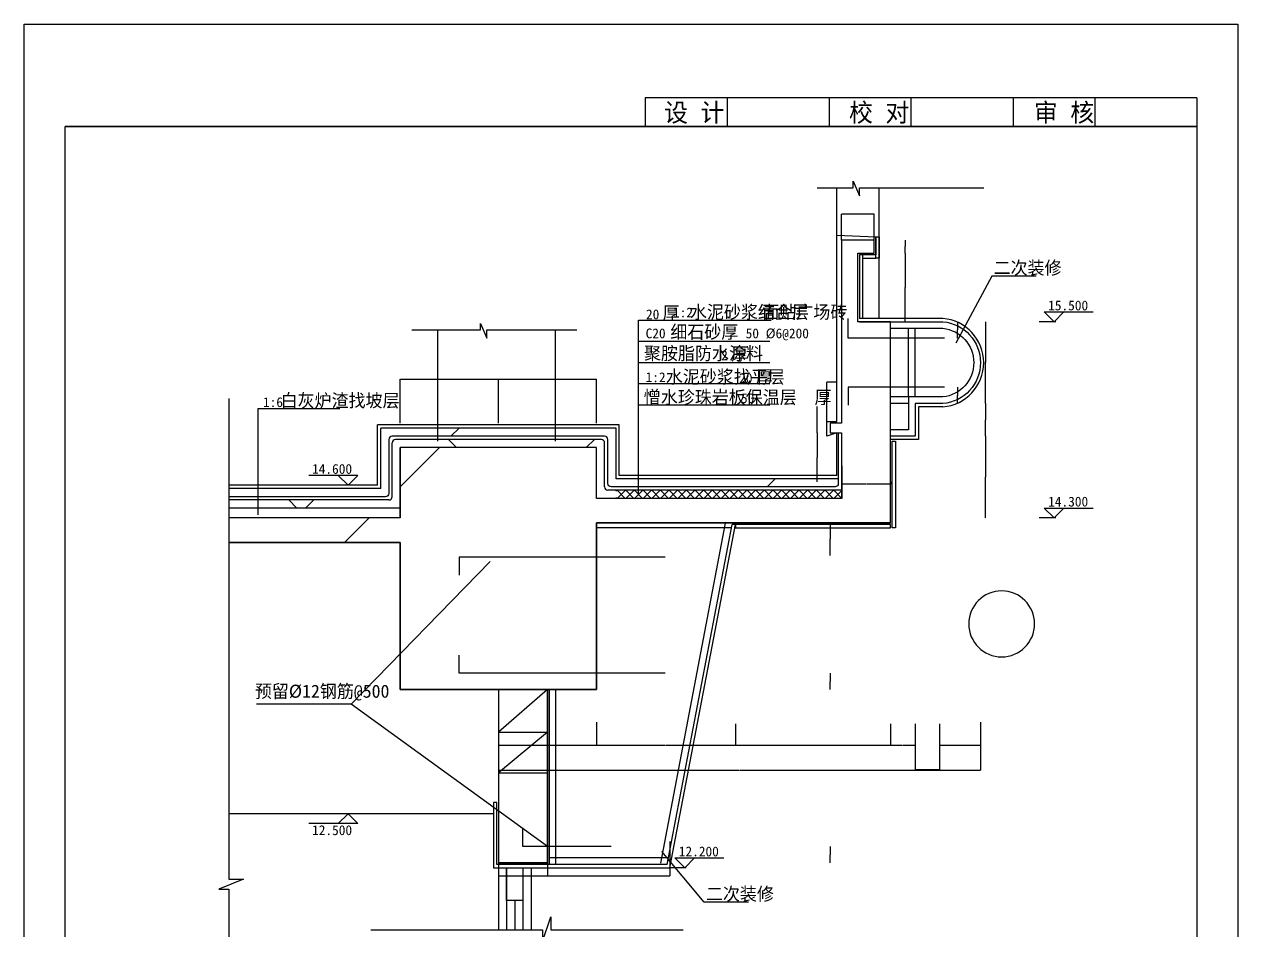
# Model space of a CAD drawing. Header units: metres. Extents: x 0 to 25594, y 0 to 38169.
# Drawn here: x 10429 to 17854, y 32465 to 38010 of the extents above; entities that cross this region are included whole.
import ezdxf

# ---------------------------------------------------------------- set-up
doc = ezdxf.new("R2010")
doc.units = ezdxf.units.M
for name, color, linetype in [('DIM', 126, 'Continuous'), ('DOOR', 4, 'Continuous'), ('HZ', 6, 'Continuous'), ('L', 65, 'Continuous'), ('PUB_TEXT', 7, 'Continuous'), ('TK', 143, 'Continuous'), ('WALL', 7, 'Continuous')]:
    doc.layers.add(name, color=color, linetype=linetype)
doc.dimstyles.get("Standard").update_dxf_attribs({"dimtxt": 2.5, "dimasz": 2.5, "dimexe": 1.25, "dimexo": 0.625, "dimtad": 1, "dimcen": 2.5, "dimazin": 3, "dimtfac": 1, "dimtmove": 0, "dimatfit": 3})
pattern_1 = [(45, (0, 0), (-1122.53, 1122.53), [])]

# ---------------------------------------------------------------- blocks, each defined once
blk = doc.blocks.new('B')
at = {"layer": 'DIM'}
for p, q in [((0, 0), (-200, 200)), ((-200, 200), (800, 200)), ((0, 0), (200, 200))]:
    blk.add_line(p, q, dxfattribs=at)
blk = doc.blocks.new('_INDEX1')
blk.add_lwpolyline([(-0.5, 0, 1), (0.5, 0, 1)], format="xyb", close=True)
blk = doc.blocks.new('*D1')
for p, q in [((15820, 36690), (15820, 36650)), ((15819.75, 36650), (15819.5, 36650)), ((15820, 36610), (15820, 36650)), ((15820, 36650), (15820, 36650)), ((15820.25, 36650), (15820.5, 36650))]:
    blk.add_line(p, q)
at = {"layer": 'Defpoints'}
for p in [(15820, 36690), (15820, 36650), (15820, 36610)]:
    blk.add_point(p, dxfattribs=at)
at = {"layer": 'DIM', "insert": (15820, 36651.125), "char_height": 1, "attachment_point": 5}
blk.add_mtext('0', dxfattribs=at)
blk = doc.blocks.new('*D2')
for p, q in [((15820, 36610), (15820, 36400)), ((15819.75, 36400), (15819.5, 36400)), ((15820, 36190), (15820, 36400)), ((15820, 36400), (15820, 36400)), ((15820.25, 36400), (15820.5, 36400))]:
    blk.add_line(p, q)
at = {"layer": 'Defpoints'}
for p in [(15820, 36610), (15820, 36400), (15820, 36190)]:
    blk.add_point(p, dxfattribs=at)
at = {"layer": 'DIM', "insert": (15820, 36401.125), "char_height": 1, "attachment_point": 5}
blk.add_mtext('0', dxfattribs=at)
blk = doc.blocks.new('*D3')
for p, q in [((16310, 36190), (16310, 35940)), ((16309.75, 35940), (16309.5, 35940)), ((16310, 35690), (16310, 35940)), ((16310, 35940), (16310, 35940)), ((16310.25, 35940), (16310.5, 35940))]:
    blk.add_line(p, q)
at = {"layer": 'Defpoints'}
for p in [(16310, 36190), (16310, 35940), (16310, 35690)]:
    blk.add_point(p, dxfattribs=at)
at = {"layer": 'DIM', "insert": (16310, 35941.125), "char_height": 1, "attachment_point": 5}
blk.add_mtext('0', dxfattribs=at)
blk = doc.blocks.new('*D4')
for p, q in [((16310, 35690), (16310, 35590)), ((16309.75, 35590), (16309.5, 35590)), ((16310, 35490), (16310, 35590)), ((16310, 35590), (16310, 35590)), ((16310.25, 35590), (16310.5, 35590))]:
    blk.add_line(p, q)
at = {"layer": 'Defpoints'}
for p in [(16310, 35690), (16310, 35590), (16310, 35490)]:
    blk.add_point(p, dxfattribs=at)
at = {"layer": 'DIM', "insert": (16310, 35591.125), "char_height": 1, "attachment_point": 5}
blk.add_mtext('0', dxfattribs=at)
blk = doc.blocks.new('*D5')
for p, q in [((16310, 35490), (16310, 35240)), ((16309.75, 35240), (16309.5, 35240)), ((16310, 34990), (16310, 35240)), ((16310, 35240), (16310, 35240)), ((16310.25, 35240), (16310.5, 35240))]:
    blk.add_line(p, q)
at = {"layer": 'Defpoints'}
for p in [(16310, 35490), (16310, 35240), (16310, 34990)]:
    blk.add_point(p, dxfattribs=at)
at = {"layer": 'DIM', "insert": (16310, 35241.125), "char_height": 1, "attachment_point": 5}
blk.add_mtext('0', dxfattribs=at)
blk = doc.blocks.new('*D6')
for p, q in [((16030, 33730), (16030, 33597.5)), ((16280, 33730), (16280, 33597.5)), ((16153.5, 33597.5), (16029.75, 33597.5)), ((16280.25, 33597.5), (16156.5, 33597.5))]:
    blk.add_line(p, q)
at = {"layer": 'Defpoints'}
for p in [(16030, 33730), (16280, 33730), (16280, 33597.5)]:
    blk.add_point(p, dxfattribs=at)
at = {"layer": 'DIM', "insert": (16155, 33597.5), "char_height": 1, "attachment_point": 5}
blk.add_mtext('250', dxfattribs=at)
blk = doc.blocks.new('*D7')
for p, q in [((15880, 33730), (15880, 33450)), ((16030, 33730), (16030, 33450)), ((15953.5, 33450), (15879.75, 33450)), ((16030.25, 33450), (15956.5, 33450))]:
    blk.add_line(p, q)
at = {"layer": 'Defpoints'}
for p in [(15880, 33730), (16030, 33730), (16030, 33450)]:
    blk.add_point(p, dxfattribs=at)
at = {"layer": 'DIM', "insert": (15955, 33450), "char_height": 1, "attachment_point": 5}
blk.add_mtext('150', dxfattribs=at)
blk = doc.blocks.new('*D8')
for p, q in [((15730, 33730), (15730, 33597.5)), ((15880, 33730), (15880, 33597.5)), ((15803.5, 33597.5), (15729.75, 33597.5)), ((15880.25, 33597.5), (15806.5, 33597.5))]:
    blk.add_line(p, q)
at = {"layer": 'Defpoints'}
for p in [(15730, 33730), (15880, 33730), (15880, 33597.5)]:
    blk.add_point(p, dxfattribs=at)
at = {"layer": 'DIM', "insert": (15805, 33597.5), "char_height": 1, "attachment_point": 5}
blk.add_mtext('150', dxfattribs=at)
blk = doc.blocks.new('*D9')
for p, q in [((14780, 33730), (14780, 33597.5)), ((15730, 33730), (15730, 33597.5)), ((15253.5, 33597.5), (14779.75, 33597.5)), ((15730.25, 33597.5), (15256.5, 33597.5))]:
    blk.add_line(p, q)
at = {"layer": 'Defpoints'}
for p in [(14780, 33730), (15730, 33730), (15730, 33597.5)]:
    blk.add_point(p, dxfattribs=at)
at = {"layer": 'DIM', "insert": (15255, 33597.5), "char_height": 1, "attachment_point": 5}
blk.add_mtext('950', dxfattribs=at)
blk = doc.blocks.new('*D10')
for p, q in [((13930, 33730), (13930, 33597.5)), ((14780, 33730), (14780, 33597.5)), ((14353.5, 33597.5), (13929.75, 33597.5)), ((14780.25, 33597.5), (14356.5, 33597.5))]:
    blk.add_line(p, q)
at = {"layer": 'Defpoints'}
for p in [(13930, 33730), (14780, 33730), (14780, 33597.5)]:
    blk.add_point(p, dxfattribs=at)
at = {"layer": 'DIM', "insert": (14355, 33597.5), "char_height": 1, "attachment_point": 5}
blk.add_mtext('850', dxfattribs=at)
blk = doc.blocks.new('*D11')
for p, q in [((13330, 33740), (13330, 33597.5)), ((13930, 33740), (13930, 33597.5)), ((13628.5, 33597.5), (13329.75, 33597.5)), ((13930.25, 33597.5), (13631.5, 33597.5))]:
    blk.add_line(p, q)
at = {"layer": 'Defpoints'}
for p in [(13330, 33740), (13930, 33740), (13930, 33597.5)]:
    blk.add_point(p, dxfattribs=at)
at = {"layer": 'DIM', "insert": (13630, 33597.5), "char_height": 1, "attachment_point": 5}
blk.add_mtext('600', dxfattribs=at)
blk = doc.blocks.new('*D12')
for p, q in [((13330, 33740), (13330, 33447.5)), ((16280, 33740), (16280, 33447.5)), ((13330.25, 33447.5), (14803, 33447.5)), ((14807, 33447.5), (16279.75, 33447.5))]:
    blk.add_line(p, q)
at = {"layer": 'Defpoints'}
for p in [(13330, 33740), (16280, 33740), (13330, 33447.5)]:
    blk.add_point(p, dxfattribs=at)
at = {"layer": 'DIM', "insert": (14805, 33447.5), "char_height": 1, "attachment_point": 5}
blk.add_mtext('2950', dxfattribs=at)
blk = doc.blocks.new('*D13')
for p, q in [((13330, 33010), (13330, 32800)), ((13630, 33010), (13630, 32800)), ((13330.25, 32800), (13478.5, 32800)), ((13481.5, 32800), (13629.75, 32800))]:
    blk.add_line(p, q)
at = {"layer": 'Defpoints'}
for p in [(13330, 33010), (13630, 33010), (13330, 32800)]:
    blk.add_point(p, dxfattribs=at)
at = {"layer": 'L', "insert": (13480, 32800), "char_height": 1, "attachment_point": 5}
blk.add_mtext('300', dxfattribs=at)
blk = doc.blocks.new('*D14')
for p, q in [((13630, 33010), (13630, 32800)), ((14380, 33010), (14380, 32800)), ((13630.25, 32800), (14003.5, 32800)), ((14006.5, 32800), (14379.75, 32800))]:
    blk.add_line(p, q)
at = {"layer": 'Defpoints'}
for p in [(13630, 33010), (14380, 33010), (13630, 32800)]:
    blk.add_point(p, dxfattribs=at)
at = {"layer": 'L', "insert": (14005, 32800), "char_height": 1, "attachment_point": 5}
blk.add_mtext('750', dxfattribs=at)
blk = doc.blocks.new('*D18')
for p, q in [((12730, 35570), (12730, 35840)), ((12730.25, 35840), (13028.5, 35840)), ((13031.5, 35840), (13329.75, 35840)), ((13330, 35570), (13330, 35840))]:
    blk.add_line(p, q)
at = {"layer": 'Defpoints'}
for p in [(12730, 35840), (12730, 35570), (13330, 35570)]:
    blk.add_point(p, dxfattribs=at)
at = {"layer": 'L', "insert": (13030, 35840), "char_height": 1, "attachment_point": 5}
blk.add_mtext('600', dxfattribs=at)
blk = doc.blocks.new('*D19')
for p, q in [((13330, 35570), (13330, 35840)), ((13330.25, 35840), (13628.5, 35840)), ((13631.5, 35840), (13929.75, 35840)), ((13930, 35570), (13930, 35840))]:
    blk.add_line(p, q)
at = {"layer": 'Defpoints'}
for p in [(13330, 35840), (13330, 35570), (13930, 35570)]:
    blk.add_point(p, dxfattribs=at)
at = {"layer": 'L', "insert": (13630, 35840), "char_height": 1, "attachment_point": 5}
blk.add_mtext('600', dxfattribs=at)
blk = doc.blocks.new('*D54')
for p, q in [((15578.5, 35197.5), (15429.75, 35197.5)), ((15430, 35210), (15430, 35197.5)), ((15730.25, 35197.5), (15581.5, 35197.5)), ((15730, 35210), (15730, 35197.5))]:
    blk.add_line(p, q)
at = {"layer": 'Defpoints'}
for p in [(15430, 35210), (15730, 35210), (15730, 35197.5)]:
    blk.add_point(p, dxfattribs=at)
at = {"layer": 'DIM', "insert": (15580, 35197.5), "char_height": 1, "attachment_point": 5}
blk.add_mtext('300', dxfattribs=at)
blk = doc.blocks.new('*D55')
for p, q in [((15528.5, 36847.5), (15429.75, 36847.5)), ((15430, 36690), (15430, 36847.5)), ((15630.25, 36847.5), (15531.5, 36847.5)), ((15630, 36690), (15630, 36847.5))]:
    blk.add_line(p, q)
at = {"layer": 'Defpoints'}
for p in [(15630, 36847.5), (15430, 36690), (15630, 36690)]:
    blk.add_point(p, dxfattribs=at)
at = {"layer": 'DIM', "insert": (15530, 36847.5), "char_height": 1, "attachment_point": 5}
blk.add_mtext('200', dxfattribs=at)
blk = doc.blocks.new('*D59')
for p, q in [((15280, 35510), (15280, 35360)), ((15279.75, 35360), (15279.5, 35360)), ((15280, 35210), (15280, 35360)), ((15280, 35360), (15280, 35360)), ((15280.25, 35360), (15280.5, 35360))]:
    blk.add_line(p, q)
at = {"layer": 'Defpoints'}
for p in [(15280, 35510), (15280, 35360), (15280, 35210)]:
    blk.add_point(p, dxfattribs=at)
at = {"layer": 'DIM', "insert": (15280, 35361.125), "char_height": 1, "attachment_point": 5}
blk.add_mtext('0', dxfattribs=at)
blk = doc.blocks.new('*D60')
for p, q in [((15279.75, 35670), (15279.5, 35670)), ((15280, 35510), (15280, 35670)), ((15280, 35570), (15280, 35670)), ((15280, 35670), (15280, 35670)), ((15280.25, 35670), (15280.5, 35670))]:
    blk.add_line(p, q)
at = {"layer": 'Defpoints'}
for p in [(15280, 35670), (15280, 35570), (15280, 35510)]:
    blk.add_point(p, dxfattribs=at)
at = {"layer": 'DIM', "insert": (15280, 35671.125), "char_height": 1, "attachment_point": 5}
blk.add_mtext('0', dxfattribs=at)
blk = doc.blocks.new('*D116')
for p, q in [((15369, 35820), (15339.75, 35820)), ((15340, 35580), (15340, 35820)), ((15400.25, 35820), (15371, 35820)), ((15400, 35580), (15400, 35820))]:
    blk.add_line(p, q)
at = {"layer": 'Defpoints'}
for p in [(15400, 35820), (15340, 35580), (15400, 35580)]:
    blk.add_point(p, dxfattribs=at)
at = {"layer": 'DIM', "insert": (15370, 35820), "char_height": 1, "attachment_point": 5}
blk.add_mtext('60', dxfattribs=at)
blk = doc.blocks.new('*D118')
for p, q in [((15360, 34960), (15360, 34860)), ((15359.75, 34860), (15359.5, 34860)), ((15360, 34760), (15360, 34860)), ((15360, 34860), (15360, 34860)), ((15360.25, 34860), (15360.5, 34860))]:
    blk.add_line(p, q)
at = {"layer": 'Defpoints'}
for p in [(15360, 34960), (15360, 34860), (15360, 34760)]:
    blk.add_point(p, dxfattribs=at)
at = {"layer": 'DIM', "insert": (15360, 34861.125), "char_height": 1, "attachment_point": 5}
blk.add_mtext('0', dxfattribs=at)
blk = doc.blocks.new('*D119')
for p, q in [((15360, 34040), (15360, 33990)), ((15359.75, 33990), (15359.5, 33990)), ((15360, 33940), (15360, 33990)), ((15360, 33990), (15360, 33990)), ((15360.25, 33990), (15360.5, 33990))]:
    blk.add_line(p, q)
at = {"layer": 'Defpoints'}
for p in [(15360, 34040), (15360, 33990), (15360, 33940)]:
    blk.add_point(p, dxfattribs=at)
at = {"layer": 'DIM', "insert": (15360, 33991.125), "char_height": 1, "attachment_point": 5}
blk.add_mtext('0', dxfattribs=at)
blk = doc.blocks.new('*D120')
for p, q in [((15360, 32980), (15360, 32930)), ((15359.75, 32930), (15359.5, 32930)), ((15360, 32880), (15360, 32930)), ((15360, 32930), (15360, 32930)), ((15360.25, 32930), (15360.5, 32930))]:
    blk.add_line(p, q)
at = {"layer": 'Defpoints'}
for p in [(15360, 32980), (15360, 32930), (15360, 32880)]:
    blk.add_point(p, dxfattribs=at)
at = {"layer": 'DIM', "insert": (15360, 32931.125), "char_height": 1, "attachment_point": 5}
blk.add_mtext('0', dxfattribs=at)
blk = doc.blocks.new('*D122')
for p, q in [((16140, 35790), (16140, 35740)), ((16139.75, 35740), (16139.5, 35740)), ((16140, 35690), (16140, 35740)), ((16140, 35740), (16140, 35740)), ((16140.25, 35740), (16140.5, 35740))]:
    blk.add_line(p, q)
at = {"layer": 'Defpoints'}
for p in [(16140, 35790), (16140, 35740), (16140, 35690)]:
    blk.add_point(p, dxfattribs=at)
at = {"layer": 'DIM', "insert": (16140, 35741.125), "char_height": 1, "attachment_point": 5}
blk.add_mtext('0', dxfattribs=at)
blk = doc.blocks.new('*D123')
for p, q in [((16140, 36190), (16140, 36140)), ((16139.75, 36140), (16139.5, 36140)), ((16140, 36090), (16140, 36140)), ((16140, 36140), (16140, 36140)), ((16140.25, 36140), (16140.5, 36140))]:
    blk.add_line(p, q)
at = {"layer": 'Defpoints'}
for p in [(16140, 36190), (16140, 36140), (16140, 36090)]:
    blk.add_point(p, dxfattribs=at)
at = {"layer": 'DIM', "insert": (16140, 36141.125), "char_height": 1, "attachment_point": 5}
blk.add_mtext('0', dxfattribs=at)

msp = doc.modelspace()

# ---------------------------------------------------------------- hatches: boundary and pattern name
at = {"layer": 'DOOR'}
h = msp.add_hatch(dxfattribs=at)
h.set_pattern_fill('AR-CONC', scale=40)
h.paths.add_polyline_path([(15730, 36190), (15540, 36190), (15530, 36190), (15530, 36610), (15630, 36610), (15630, 36690), (15430, 36690), (15430, 35570), (15360, 35570), (15360, 35510), (15430, 35510), (15430, 35110), (13930, 35110), (13930, 35420), (12730, 35420), (12730, 34990), (11680, 34990), (11680, 34840), (12730, 34840), (12730, 33940), (13930, 33940), (13930, 34960), (15730, 34960)])
h.paths.add_polyline_path([(13630, 33430), (13330, 33430), (13330, 32880), (13630, 32880)])
h = msp.add_hatch(dxfattribs=at)
h.set_pattern_fill('ANSI31', scale=1000)
h.paths.add_polyline_path([(15730, 36190), (15540, 36190), (15530, 36190), (15530, 36610), (15630, 36610), (15630, 36690), (15430, 36690), (15430, 35570), (15360, 35570), (15360, 35510), (15430, 35510), (15430, 35110), (13930, 35110), (13930, 35420), (12730, 35420), (12730, 34990), (11680, 34990), (11680, 34840), (12730, 34840), (12730, 33940), (13930, 33940), (13930, 34960), (15730, 34960)])
h.paths.add_polyline_path([(13330, 32880), (13630, 32880), (13630, 33430), (13330, 33430)])
h = msp.add_hatch(dxfattribs=at)
h.set_pattern_fill('AN31C', scale=500)
h.set_pattern_definition(pattern_1)
h.paths.add_polyline_path([(12640, 35120, 0.41), (12660, 35140), (12660, 35470, -0.41), (12680, 35490), (12960, 35490), (12960, 35540), (12610, 35540), (12610, 35170), (11680, 35170), (11680, 35120)])
h = msp.add_hatch(dxfattribs=at)
h.set_pattern_fill('AN31C', scale=500)
h.set_pattern_definition(pattern_1)
h.paths.add_polyline_path([(15450, 35200), (15450, 35230), (14048.15, 35230), (14048.15, 35180), (15430, 35180, 0.41)])
h.paths.add_polyline_path([(14048.15, 35540), (13680, 35540), (13680, 35490), (13980, 35490, -0.41), (14000, 35470), (14000, 35200, 0.41), (14020, 35180), (14048.15, 35180)])
h.paths.add_polyline_path([(13680, 35540), (12960, 35540), (12960, 35490), (13680, 35490)])
h = msp.add_hatch(dxfattribs=at)
h.set_pattern_fill('ANSI37', scale=300)
h.paths.add_polyline_path([(13980, 35450, 0.41), (13960, 35470), (12700, 35470, 0.41), (12680, 35450), (12680, 35120), (12680, 35050), (12730, 35050), (12730, 35420), (13930, 35420), (13930, 35110), (14048.15, 35110), (14048.15, 35160), (14000, 35160, -0.41), (13980, 35180)])
h = msp.add_hatch(dxfattribs=at)
h.set_pattern_fill('ANSI37', scale=300)
h.paths.add_polyline_path([(12680, 35120, -0.41), (12660, 35100), (11680, 35100), (11680, 35050), (12680, 35050)])

# ---------------------------------------------------------------- linework, layer by layer
at = {"layer": 'DIM'}
for p, q in [((16740, 36190), (16640, 36190)), ((14990.94, 36069.49), (14188.15, 36069.49)), ((14990.94, 35939.49), (14188.15, 35939.49)), ((14990.94, 35809.49), (14188.15, 35809.49)), ((11860, 35010), (11860, 35660)), ((11860, 35660), (12360, 35660)), ((14990.94, 35679.49), (14188.15, 35679.49)), ((16740, 34990), (16640, 34990)), ((13630, 33940), (13330, 33680)), ((13330, 33680), (13630, 33680)), ((13630, 33680), (13330, 33430)), ((14480, 32850), (14380, 32850))]:
    msp.add_line(p, q, dxfattribs=at)
for points in [[(15630, 36610), (15630, 36690), (15430, 36690), (15430, 35570), (15360, 35570), (15360, 35510), (15430, 35510), (15432.02, 35110), (13930, 35110), (13930, 35420), (12730, 35420), (12730, 34990), (11680, 34990)], [(11680, 34840), (12730, 34840), (12730, 33940), (13930, 33940), (13930, 34960), (15730, 34960), (15730, 36190), (15530, 36190), (15530, 36610), (15630, 36610)], [(14188.15, 35126.68), (14188.15, 36199.49), (14998.15, 36199.49)], [(16060, 36090), (15470, 36090), (15470, 36210)], [(16060, 35790), (15470, 35790), (15470, 35680)], [(14350, 34750), (13090, 34750), (13090, 34640)], [(14350, 34040), (13090, 34040), (13090, 34150)], [(13330, 33940), (13330, 32880), (13630, 32880), (13630, 33940)], [(14020, 32980), (13480, 32980), (13480, 33090)]]:
    msp.add_lwpolyline(points, dxfattribs=at)
at = {"layer": 'DOOR'}
for p, q in [((14048.15, 35153.73), (14054.42, 35160)), ((14106.19, 35110), (14056.19, 35160)), ((14057.46, 35110), (14107.46, 35160)), ((14159.23, 35110), (14109.23, 35160)), ((14110.49, 35110), (14160.49, 35160)), ((14212.26, 35110), (14162.26, 35160)), ((14163.52, 35110), (14213.52, 35160)), ((14265.29, 35110), (14215.29, 35160)), ((14216.56, 35110), (14266.56, 35160)), ((14318.33, 35110), (14268.33, 35160)), ((14269.59, 35110), (14319.59, 35160)), ((14371.36, 35110), (14321.36, 35160)), ((14322.62, 35110), (14372.62, 35160)), ((14424.39, 35110), (14374.39, 35160)), ((14375.65, 35110), (14425.65, 35160)), ((14477.42, 35110), (14427.42, 35160)), ((14428.69, 35110), (14478.69, 35160)), ((14530.46, 35110), (14480.46, 35160)), ((14481.72, 35110), (14531.72, 35160)), ((14583.49, 35110), (14533.49, 35160)), ((14534.75, 35110), (14584.75, 35160)), ((14636.52, 35110), (14586.52, 35160)), ((14587.79, 35110), (14637.79, 35160)), ((14689.56, 35110), (14639.56, 35160)), ((14640.82, 35110), (14690.82, 35160)), ((14742.59, 35110), (14692.59, 35160)), ((14693.85, 35110), (14743.85, 35160)), ((14795.62, 35110), (14745.62, 35160)), ((14746.89, 35110), (14796.89, 35160)), ((14848.66, 35110), (14798.66, 35160)), ((14799.92, 35110), (14849.92, 35160)), ((14901.69, 35110), (14851.69, 35160)), ((14852.95, 35110), (14902.95, 35160)), ((14954.72, 35110), (14904.72, 35160)), ((14905.98, 35110), (14955.98, 35160)), ((15007.75, 35110), (14957.75, 35160)), ((14959.02, 35110), (15009.02, 35160)), ((15060.79, 35110), (15010.79, 35160)), ((15012.05, 35110), (15062.05, 35160)), ((15113.82, 35110), (15063.82, 35160)), ((15065.08, 35110), (15115.08, 35160)), ((15166.85, 35110), (15116.85, 35160)), ((15118.12, 35110), (15168.12, 35160)), ((15219.89, 35110), (15169.89, 35160)), ((15171.15, 35110), (15221.15, 35160)), ((15272.92, 35110), (15222.92, 35160)), ((15224.18, 35110), (15274.18, 35160)), ((15325.95, 35110), (15275.95, 35160)), ((15277.22, 35110), (15327.22, 35160)), ((15378.99, 35110), (15328.99, 35160)), ((15330.25, 35110), (15380.25, 35160)), ((15432.02, 35110), (15382.02, 35160)), ((15383.28, 35110), (15433.28, 35160)), ((14053.16, 35110), (14048.15, 35115.01))]:
    msp.add_line(p, q, dxfattribs=at)
at = {"layer": 'HZ'}
for p, q in [((13279.05, 34723.34), (12430, 33850)), ((12430, 33850), (11850, 33850)), ((13630, 32980), (12430, 33850))]:
    msp.add_line(p, q, dxfattribs=at)
for points in [[(16620, 36470), (16350, 36470), (16130, 36060)], [(14860, 32640), (14590, 32640), (14330, 32950)]]:
    msp.add_lwpolyline(points, dxfattribs=at)
at = {"layer": 'L'}
for p, q in [((15400, 36720), (15400, 37010)), ((15660, 36210), (15660, 37010)), ((15400, 35580), (15400, 36720)), ((15400, 36720), (15640, 36710)), ((15640, 36710), (15640, 36600)), ((15640, 36600), (15540, 36600)), ((15540, 36600), (15540, 36210)), ((16050, 36210), (15540, 36210)), ((12960, 35460), (12960, 36140)), ((13680, 35460), (13680, 36140)), ((15840, 35730), (15840, 36150)), ((15880, 35730), (15880, 36150)), ((15840, 35730), (15730, 35730)), ((15840, 35690), (15730, 35690)), ((16050, 35670), (15900, 35670)), ((15900, 35670), (15900, 35470)), ((15340, 35490), (15340, 35580)), ((15340, 35580), (15400, 35580)), ((15400, 35510), (15340, 35490)), ((15400, 35250), (15400, 35510)), ((15900, 35470), (15730, 35470)), ((14755.89, 34930), (13930, 34930)), ((14324.09, 32877.38), (14720.34, 34957.38)), ((14363.41, 32870), (14759.65, 34950)), ((14380, 32850), (14780, 34950)), ((14780, 34950), (14759.65, 34950)), ((13640, 33940), (13640, 32870)), ((13680, 33940), (13680, 32870)), ((13320, 33250), (13300, 33250)), ((13300, 33250), (13300, 32850)), ((13320, 32870), (13320, 33250)), ((13300, 33180), (11680, 33180)), ((14370.92, 32910), (13640, 32910)), ((13300, 32850), (14380, 32850)), ((14363.41, 32870), (13320, 32870)), ((13330, 32850), (13330, 32470)), ((13380, 32850), (13380, 32470)), ((13480, 32850), (13480, 32470)), ((13530, 32850), (13530, 32470)), ((13430, 32650), (13430, 32470))]:
    msp.add_line(p, q, dxfattribs=at)
for points in [[(15280, 37010), (15500, 37010), (15500, 37050), (15540, 36960), (15540, 37010), (16300, 37010)], [(15560, 36210), (15560, 36600)], [(15560, 36580), (15640, 36580)], [(12800, 36140), (13220, 36140), (13220, 36180), (13260, 36090), (13260, 36140), (13810, 36140)], [(11680, 35720), (11680, 32780), (11770, 32780), (11620, 32720), (11680, 32720), (11680, 29070)], [(12550, 32470), (13600, 32470), (13600, 32400), (13650, 32550), (13650, 32470), (14460, 32470)]]:
    msp.add_lwpolyline(points, dxfattribs=at)
for points in [[(15640, 36580), (15640, 36710), (15660, 36710), (15660, 36580)], [(15740, 35460), (15760, 35460), (15760, 34930), (15740, 34930)], [(15730, 34950), (14780, 34950), (14780, 34930), (15730, 34930)], [(13380, 32850), (13480, 32850), (13480, 32650), (13380, 32650)]]:
    msp.add_lwpolyline(points, close=True, dxfattribs=at)
for points in [[(15540, 36190), (16050, 36190, -0.92), (16050, 35690), (15880, 35690), (15880, 35490), (15730, 35490)], [(15730, 36150), (16050, 36150, -0.9), (16050, 35730), (15840, 35730), (15840, 35530), (15730, 35530)]]:
    msp.add_lwpolyline(points, format="xyb", dxfattribs=at)
msp.add_arc((16029.2, 35940), 270.8, 274.41, 85.59, dxfattribs=at)
at = {"layer": 'TK'}
for p, q in [((17604, 37560), (14229, 37560)), ((14229, 37560), (14229, 37385)), ((14729, 37560), (14729, 37385)), ((15354, 37560), (15354, 37385)), ((15854, 37560), (15854, 37385)), ((16479, 37560), (16479, 37385)), ((16979, 37560), (16979, 37385)), ((17604, 37560), (17604, 37385)), ((17604, 37385), (10679, 37385))]:
    msp.add_line(p, q, dxfattribs=at)
msp.add_lwpolyline([(10429, 38010), (17854, 38010), (17854, 27660), (10429, 27660)], close=True, dxfattribs=at)
msp.add_lwpolyline([(17604, 37385), (17604, 27910), (10679, 27910), (10679, 37385), (17604, 37385)], dxfattribs=at)
at = {"layer": 'WALL'}
for p, q in [((15630, 36690), (15430, 36690)), ((15430, 36690), (15430, 35570)), ((15630, 36610), (15630, 36690)), ((15530, 36190), (15530, 36610)), ((15530, 36610), (15630, 36610)), ((15730, 36190), (15530, 36190)), ((15730, 34960), (15730, 36190)), ((15430, 35570), (15360, 35570)), ((15360, 35570), (15360, 35510)), ((14070, 35560), (12590, 35560)), ((12590, 35190), (12590, 35560)), ((14050, 35540), (12610, 35540)), ((12610, 35170), (12610, 35540)), ((14050, 35230), (14050, 35540)), ((14070, 35250), (14070, 35560)), ((15360, 35510), (15430, 35510)), ((15430, 35510), (15430, 35110)), ((12680, 35120), (12680, 35450)), ((13960, 35470), (12700, 35470)), ((13930, 35420), (12730, 35420)), ((12730, 34990), (12730, 35420)), ((13930, 35110), (13930, 35420)), ((13980, 35180), (13980, 35450)), ((15410, 35230), (14050, 35230)), ((15400, 35250), (14070, 35250)), ((12590, 35190), (11680, 35190)), ((12610, 35170), (11680, 35170)), ((15430, 35160), (14000, 35160)), ((12660, 35100), (11680, 35100)), ((12730, 35050), (11680, 35050)), ((15430, 35110), (13930, 35110)), ((12730, 34990), (11680, 34990)), ((15730, 34960), (13930, 34960)), ((13930, 34960), (13930, 33940)), ((12730, 34840), (11680, 34840)), ((12730, 33940), (12730, 34840)), ((13930, 33940), (12730, 33940)), ((13330, 33940), (13330, 32880)), ((13630, 33940), (13630, 32880)), ((13330, 33430), (13630, 33430)), ((13630, 32880), (13330, 32880))]:
    msp.add_line(p, q, dxfattribs=at)
msp.add_lwpolyline([(15410, 35510), (15410, 35200, -0.41), (15390, 35180), (14020, 35180, -0.41), (14000, 35200), (14000, 35470, 0.41), (13980, 35490), (12680, 35490, 0.41), (12660, 35470), (12660, 35140, -0.41), (12640, 35120), (11680, 35120)], format="xyb", dxfattribs=at)
for centre, start, end in [((12700, 35450), 90, 180), ((13960, 35450), 0, 90), ((14000, 35180), 180, 270), ((12660, 35120), 270, 0)]:
    msp.add_arc(centre, 20, start, end, dxfattribs=at)

# ---------------------------------------------------------------- block references
at = {"layer": 'L', "yscale": 0.3, "zscale": 0.3}
for p, xscale in [((16730, 36190), 0.3), ((12410, 35190), -0.3), ((16730, 34990), 0.3), ((14470, 32850), 0.3)]:
    msp.add_blockref('B', p, dxfattribs=dict(at, xscale=xscale))
at = {"layer": 'L', "xscale": 0.3, "yscale": 0.3, "zscale": 0.3, "rotation": 180}
msp.add_blockref('B', (12410, 33180), dxfattribs=at)
at = {"layer": 'PUB_TEXT', "xscale": 403.2, "yscale": 403.2, "zscale": 403.2}
msp.add_blockref('_INDEX1', (16409.6, 34341.86), dxfattribs=at)

# ---------------------------------------------------------------- texts
at = {"layer": 'DIM'}
for s, p in [('20', (14233.18, 36205.68)), ('1:2', (14398.47, 36216.9)), ('.', (14720.31, 36209.88)), ('C20            50 %%c6@200', (14230.88, 36089.17)), ('2', (14693.18, 35955.16)), ('1:2', (14230.83, 35820.77)), ('20', (14803.18, 35815.16)), ('1:6', (11889.7, 35668.36)), ('50', (14814.5, 35692.73))]:
    msp.add_text(s, height=60, dxfattribs=at).set_placement(p)
at = {"layer": 'HZ'}
for s, p in [('二次装修', (16360, 36480.2)), ('厚', (14334.68, 36204.26)), ('水泥砂浆结合层', (14501.93, 36209.88)), ('面贴广场砖', (14945.26, 36209.88)), ('细石砂厚', (14381.93, 36088.15)), ('聚胺脂防水涂料', (14220.88, 35957.13)), ('厚', (14754.68, 35953.75)), ('水泥砂浆找平层', (14354.29, 35813.75)), ('厚', (14904.68, 35813.75)), ('白灰炉渣找坡层', (11997.41, 35668.36)), ('憎水珍珠岩板保温层  厚', (14219.7, 35688.36)), ('预留%%c12钢筋@500', (11840, 33890.2)), ('二次装修', (14600, 32650.2))]:
    msp.add_text(s, height=80, dxfattribs=at).set_placement(p)
at = {"layer": 'L'}
for s, p in [('15.500', (16694, 36260)), ('14.600', (12190, 35260)), ('14.300', (16694, 35060)), ('12.500', (12190, 33050)), ('12.200', (14434, 32920))]:
    msp.add_text(s, height=60, dxfattribs=at).set_placement(p)
at = {"layer": 'TK'}
for s, p in [('设 计', (14344.13, 37414.06)), ('校 对', (15475.39, 37414.06)), ('审 核', (16606.65, 37414.06))]:
    msp.add_text(s, height=112.5, dxfattribs=at).set_placement(p)

# ---------------------------------------------------------------- dimensions: what is measured, and where the dimension line sits
at = {"layer": 'DIM'}
for base, p1, p2, picture, middle in [((15630, 36847.5), (15630, 36690), (15430, 36690), '*D55', (15530, 36847.5)), ((15820, 36650), (15820, 36690), (15820, 36610), '*D1', (15820, 36651.125)), ((15820, 36400), (15820, 36610), (15820, 36190), '*D2', (15820, 36401.125)), ((16140, 36140), (16140, 36190), (16140, 36090), '*D123', (16140, 36141.125)), ((16310, 35940), (16310, 36190), (16310, 35690), '*D3', (16310, 35941.125)), ((15400, 35820), (15400, 35580), (15340, 35580), '*D116', (15370, 35820)), ((16140, 35740), (16140, 35790), (16140, 35690), '*D122', (16140, 35741.125)), ((15280, 35670), (15280, 35510), (15280, 35570), '*D60', (15280, 35671.125)), ((16310, 35590), (16310, 35690), (16310, 35490), '*D4', (16310, 35591.125)), ((15280, 35360), (15280, 35210), (15280, 35510), '*D59', (15280, 35361.125)), ((16310, 35240), (16310, 35490), (16310, 34990), '*D5', (16310, 35241.125)), ((15730, 35197.5), (15730, 35210), (15430, 35210), '*D54', (15580, 35197.5)), ((15360, 34860), (15360, 34760), (15360, 34960), '*D118', (15360, 34861.125)), ((15360, 33990), (15360, 34040), (15360, 33940), '*D119', (15360, 33991.125)), ((13930, 33597.5), (13930, 33740), (13330, 33740), '*D11', (13630, 33597.5)), ((13330, 33447.5), (13330, 33740), (16280, 33740), '*D12', (14805, 33447.5)), ((14780, 33597.5), (14780, 33730), (13930, 33730), '*D10', (14355, 33597.5)), ((15730, 33597.5), (15730, 33730), (14780, 33730), '*D9', (15255, 33597.5)), ((15880, 33597.5), (15880, 33730), (15730, 33730), '*D8', (15805, 33597.5)), ((16030, 33450), (16030, 33730), (15880, 33730), '*D7', (15955, 33450)), ((16280, 33597.5), (16280, 33730), (16030, 33730), '*D6', (16155, 33597.5)), ((15360, 32930), (15360, 32980), (15360, 32880), '*D120', (15360, 32931.125))]:
    dim = msp.add_linear_dim(base=base, p1=p1, p2=p2, dimstyle='Standard', dxfattribs=at)
    dim.commit()
    dim.dimension.update_dxf_attribs({"geometry": picture, "text_midpoint": middle})
at = {"layer": 'L'}
for base, p1, p2, picture, middle in [((12730, 35840), (12730, 35570), (13330, 35570), '*D18', (13030, 35840)), ((13330, 35840), (13330, 35570), (13930, 35570), '*D19', (13630, 35840)), ((13330, 32800), (13330, 33010), (13630, 33010), '*D13', (13480, 32800)), ((13630, 32800), (13630, 33010), (14380, 33010), '*D14', (14005, 32800))]:
    dim = msp.add_linear_dim(base=base, p1=p1, p2=p2, dimstyle='Standard', dxfattribs=at)
    dim.commit()
    dim.dimension.update_dxf_attribs({"geometry": picture, "text_midpoint": middle})

doc.saveas('drawing.dxf')
